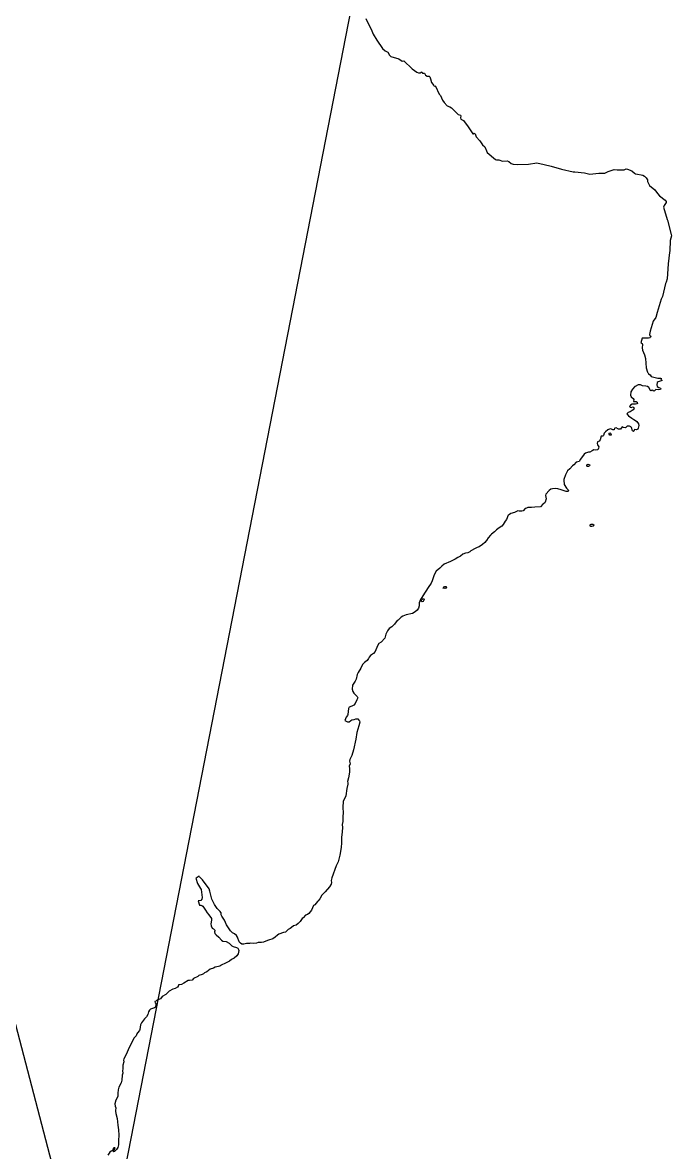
# Model space of a CAD drawing. Extents: x -312 to 667, y -1017 to 963.
# Drawn here: x -141.9 to 11.5, y -767.2 to -499.9 of the extents above; entities that cross this region are included whole.
import ezdxf

# ---------------------------------------------------------------- set-up
doc = ezdxf.new("R2010")
doc.units = 0
doc.header["$MEASUREMENT"] = 0
doc.layers.add('AEROVIAS', color=96, linetype='CONTINUOUS')
doc.layers.add('LINEAS_DE_MAPA', color=7, linetype='CONTINUOUS')

msp = doc.modelspace()

# ---------------------------------------------------------------- linework, layer by layer
at = {"layer": 'AEROVIAS'}
for p, q in [((-124.92, -808.44), (-56.64, -457.86)), ((-203.35, -508.15), (-124.92, -808.44))]:
    msp.add_line(p, q, dxfattribs=at)
at = {"layer": 'LINEAS_DE_MAPA', "color": 7}
for points in [[(-60.71, -498.99), (-59.3, -501.93), (-58.96, -502.65), (-58.16, -504.13), (-56.78, -506.04), (-56.18, -506.59), (-55.56, -506.93), (-55.12, -507.65), (-54.79, -507.93), (-52.94, -508.54), (-52.17, -509.04), (-51.72, -508.97), (-49.75, -510.86), (-48.71, -511.65), (-48.31, -511.83), (-47.9, -511.86), (-47.52, -511.56), (-47.31, -511.89), (-46.84, -511.91), (-46.59, -512.38), (-46.22, -512.59), (-45.78, -512.61), (-45.61, -512.76), (-45.41, -513.26), (-45.22, -514.15), (-44.67, -514.86), (-44.58, -514.97), (-44.43, -514.93), (-44.28, -514.99), (-43.37, -516.91), (-43.07, -517.2), (-42.62, -518.26), (-42.21, -518.87), (-41.47, -519.6), (-40.86, -519.85), (-40.46, -520.13), (-40.08, -520.5), (-38.88, -521.66), (-38.38, -521.83), (-38.27, -522.01), (-38.38, -522.44), (-38.26, -522.76), (-37.67, -523.08), (-36.52, -524.61), (-35.4, -526.23), (-35.24, -526.27), (-35.12, -526.14), (-34.91, -526.28), (-34.62, -527), (-33.74, -527.9), (-33.12, -528.84), (-32.63, -529.37), (-32.2, -530.29), (-32.01, -530.71), (-30.06, -532.34), (-29.8, -532.44), (-29.25, -532.41), (-28.38, -532.74), (-27.3, -532.63), (-26.9, -532.77), (-26.36, -533.27), (-25.93, -533.43), (-25.85, -533.46), (-24.9, -533.5), (-22.24, -533.42), (-20.32, -533.14), (-18.54, -533.54), (-16.91, -533.91), (-14.47, -534.62), (-11.69, -535.22), (-11.28, -535.26), (-9, -535.47), (-7.79, -535.79), (-5.66, -535.58), (-4.2, -535.57), (-3.91, -535.43), (-3.41, -535.18), (-1.98, -534.72), (-1.29, -534.81), (0.33, -534.75), (0.8, -534.58), (1.12, -534.59), (2.14, -535), (2.78, -535.59), (3.04, -535.74), (3.07, -535.76), (4.75, -536.04), (5.12, -536.25), (5.55, -536.68), (5.84, -537.15), (5.9, -537.54), (6.34, -538.47), (7.59, -539.48), (8.26, -540.36), (8.67, -540.9), (10.06, -541.99), (10.26, -542.26), (10.27, -542.53), (9.77, -543.19), (9.68, -543.64), (10.53, -546.5), (10.57, -546.65), (11.49, -550.1), (11.51, -550.41), (11.26, -551.47), (11.11, -553.96), (11.08, -554.33), (10.78, -557.04), (10.51, -560.53), (10.24, -561.36), (10.14, -561.65), (9.45, -564.72), (9.11, -565.35), (8.18, -568.52), (7.83, -569.73), (7.22, -570.56), (6.48, -572.95), (6.33, -573.77), (6.38, -573.94), (6.65, -574.12), (6.58, -574.37), (6.45, -574.51), (6.1, -574.62), (5.58, -574.63), (4.6, -574.64), (4.25, -575.69), (4.57, -575.86), (4.7, -576.11), (4.61, -576.86), (4.68, -577.46), (5.15, -578.52), (5.36, -579.38), (5.56, -581.62), (5.85, -582.62), (5.92, -582.74), (6.11, -583.06), (6.52, -583.31), (6.76, -583.66), (8.29, -584.1), (8.9, -584.05), (9.14, -584.11), (9.05, -584.31), (9.33, -584.65), (8.35, -584.9), (8.19, -585.09), (8.06, -585.65), (8.19, -586.08), (8.53, -586.3), (8.91, -586.4), (9.04, -586.57), (8.93, -586.74), (8.42, -586.83), (7.81, -586.77), (7.54, -587.09), (7.34, -587.14), (6.97, -586.87), (6.73, -587.03), (6.55, -587.01), (6.21, -586.24), (5.87, -586.04), (5.47, -585.94), (4.68, -585.92), (4.21, -585.63), (3.63, -585.62), (2.91, -586.01), (2.84, -586.05), (2.31, -586.64), (1.94, -587.34), (1.85, -588.11), (1.98, -588.47), (2.47, -588.85), (2.64, -589.11), (2.58, -589.55), (3.21, -589.55), (3.41, -589.76), (3.47, -590.06), (3.37, -590.18), (2.99, -590.22), (2.25, -590.24), (1.84, -590.45), (1.58, -590.74), (1.74, -590.96), (2, -591.02), (2.39, -590.88), (2.57, -590.98), (2.7, -591.27), (2.46, -591.53), (1.8, -592.01), (1.27, -592.21), (1.06, -592.42), (0.99, -592.52), (1.41, -592.95), (2.18, -593.57), (2.66, -593.88), (2.99, -594.07), (3.35, -594.36), (3.73, -594.86), (3.83, -595.28), (3.67, -595.9), (3.55, -596.12), (3.25, -596.29), (2.8, -596.25), (2.66, -596.64), (2.53, -596.68), (2.29, -596.53), (2.05, -595.76), (1.91, -595.55), (1.59, -595.46), (1.03, -595.45), (0.69, -595.8), (0.21, -595.77), (-0.13, -595.62), (-0.49, -596.11), (-0.98, -596.12), (-1.53, -595.79), (-1.82, -595.87), (-1.95, -596), (-2.05, -596.31), (-2.34, -596.26), (-2.61, -596.12), (-2.97, -596.08), (-3.48, -596.32), (-4.05, -596.73), (-4.38, -597.07), (-4.55, -597.64), (-4.68, -597.78), (-5.1, -597.78), (-5.32, -598.65), (-5.54, -598.95), (-5.93, -599.17), (-6.05, -599.54), (-5.97, -599.81), (-5.67, -600.29), (-5.71, -600.66), (-5.9, -601.04), (-6.33, -601.07), (-6.81, -601.05), (-7.21, -601.29), (-7.77, -601.56), (-8.12, -601.56), (-8.82, -601.85), (-9.09, -602.08), (-9.94, -603.25), (-10.29, -603.76), (-10.61, -603.89), (-10.98, -603.95), (-11.55, -604.59), (-11.89, -604.82), (-12.47, -605.5), (-13.08, -606.01), (-13.51, -606.92), (-13.91, -608.03), (-13.93, -608.4), (-13.81, -609), (-13.81, -609.23), (-13.27, -610.1), (-12.87, -610.51), (-12.81, -610.69), (-12.93, -610.85), (-13.33, -610.86), (-14.06, -610.64), (-14.53, -610.52), (-15.3, -610.22), (-15.92, -610.14), (-16.62, -610.25), (-16.99, -610.36), (-17.39, -610.67), (-18.21, -611.53), (-18.28, -611.86), (-18.09, -612.64), (-18.3, -613.44), (-18.39, -613.58), (-18.89, -613.89), (-19.42, -614.48), (-20.78, -614.56), (-21.56, -614.69), (-22.39, -614.67), (-22.75, -614.86), (-23.04, -614.89), (-23.55, -615.43), (-23.87, -615.54), (-24.47, -615.52), (-24.82, -615.47), (-25.56, -615.86), (-26.43, -616.11), (-26.76, -616.35), (-27.06, -616.46), (-27.51, -617.5), (-27.76, -617.93), (-28.24, -618.67), (-28.57, -619.1), (-29.18, -619.47), (-29.85, -619.92), (-30.32, -620.43), (-30.99, -621.01), (-31.27, -621.21), (-31.82, -621.81), (-32.22, -622.48), (-32.29, -622.57), (-32.61, -622.96), (-33.11, -623.4), (-33.94, -623.95), (-34.43, -624.11), (-34.86, -624.33), (-34.9, -624.35), (-35.89, -624.89), (-36.16, -625.16), (-36.64, -625.42), (-37.15, -625.51), (-37.79, -625.71), (-38.38, -626.2), (-39, -626.48), (-39.64, -626.88), (-40.7, -627.47), (-42.23, -628.09), (-42.73, -628.52), (-43.24, -629), (-44.1, -629.71), (-44.61, -630.58), (-45.01, -631.98), (-45.3, -632.59), (-46.02, -633.57), (-47.26, -635.54), (-47.9, -636.61), (-47.99, -636.82), (-48.15, -637.2), (-48.15, -637.9), (-48.24, -638.47), (-48.56, -638.92), (-49.03, -639.35), (-49.67, -639.71), (-51.18, -640.07), (-52.02, -640.39), (-52.34, -640.62), (-53.05, -641.3), (-53.35, -641.44), (-53.93, -642.24), (-54.6, -642.88), (-55.21, -643.3), (-55.62, -643.81), (-56.04, -644.62), (-56.25, -645.6), (-57.1, -646.54), (-57.66, -646.83), (-57.95, -647.36), (-58.54, -648.72), (-58.9, -649.19), (-59.64, -649.72), (-59.96, -650.11), (-60.09, -650.41), (-60.38, -650.89), (-61.05, -651.32), (-61.54, -651.81), (-61.89, -652.65), (-62.57, -653.68), (-62.77, -654.17), (-63.02, -655.32), (-63.25, -655.73), (-63.89, -656.72), (-63.95, -657.68), (-63.82, -658.2), (-63.58, -658.57), (-62.79, -659.35), (-62.65, -659.68), (-62.83, -660.19), (-63.23, -661.05), (-63.59, -661.43), (-64.03, -661.69), (-64.65, -661.92), (-64.85, -662.24), (-64.96, -663.61), (-65.03, -663.9), (-65.41, -664.31), (-65.71, -665.08), (-65.22, -665.27), (-65.1, -665.34), (-64.64, -665.4), (-64.28, -665.05), (-64.02, -664.88), (-63.45, -664.83), (-63.09, -664.69), (-62.66, -664.7), (-62.35, -664.98), (-62.24, -665.11), (-62.11, -665.45), (-62.39, -666.29), (-62.84, -667.91), (-63.08, -669.47), (-63.62, -672), (-64.06, -673.36), (-64.49, -674.31), (-64.58, -674.71), (-64.47, -675.34), (-64.69, -675.84), (-64.63, -676.4), (-64.59, -676.75), (-64.62, -677.3), (-64.84, -678.59), (-65.03, -679.53), (-64.97, -679.79), (-64.95, -680.09), (-65.25, -681.16), (-65.49, -682.88), (-66.07, -684.26), (-66.15, -685.57), (-66.06, -686.97), (-66.13, -687.66), (-66.13, -688.16), (-66.16, -688.93), (-66.31, -689.68), (-66.26, -690.39), (-66.31, -691.38), (-66.52, -692.71), (-66.51, -693.97), (-66.58, -695.07), (-66.88, -696.89), (-67.3, -698.47), (-67.75, -699.42), (-68.74, -702.25), (-68.91, -702.91), (-68.85, -703.39), (-68.92, -703.77), (-69.34, -704.4), (-70.33, -705.59), (-71.11, -706.41), (-71.61, -707.25), (-72, -707.73), (-72.09, -707.84), (-72.15, -707.88), (-72.75, -708.64), (-73.11, -708.84), (-73.59, -709.97), (-74.21, -710.69), (-74.55, -710.99), (-74.98, -711.14), (-75.58, -711.77), (-75.81, -711.9), (-76.27, -712.64), (-76.7, -713.11), (-77.19, -713.48), (-77.85, -713.61), (-78.32, -714.01), (-78.61, -714.28), (-79.08, -714.53), (-79.75, -715.1), (-80.23, -715.2), (-81.29, -715.63), (-81.59, -715.84), (-82.15, -716.35), (-82.68, -716.72), (-83.75, -717.07), (-84.36, -717.27), (-84.89, -717.47), (-85.37, -717.57), (-86.22, -717.61), (-86.58, -717.75), (-87.2, -717.79), (-87.99, -717.71), (-88.27, -717.8), (-88.94, -717.79), (-89.54, -717.98), (-90.06, -717.96), (-90.4, -717.77), (-90.67, -717.45), (-91.1, -716.3), (-91.32, -715.95), (-91.75, -715.57), (-92.28, -715.29), (-92.74, -714.82), (-93.69, -713.39), (-94.18, -712.3), (-94.78, -711.36), (-94.92, -711.07), (-94.95, -710.55), (-95, -710.47), (-95.18, -710.22), (-95.86, -709.57), (-96.52, -708.6), (-97.14, -707.36), (-97.39, -706.37), (-97.63, -705.4), (-97.76, -704.89), (-99.34, -702.77), (-100.04, -702.02), (-100.15, -701.88), (-100.57, -702.23), (-100.93, -702.37), (-100.49, -703.64), (-99.81, -704.79), (-99.65, -705.08), (-99.42, -706.9), (-99.5, -707.37), (-99.77, -707.65), (-100.3, -707.72), (-100.36, -707.76), (-100.07, -708.76), (-99.73, -708.74), (-99.52, -708.8), (-99.26, -709.01), (-98.66, -709.93), (-98.22, -710.56), (-97.88, -711.05), (-97.23, -711.93), (-97.23, -712.29), (-97.37, -713.13), (-97.27, -713.61), (-97.04, -714.2), (-96.75, -714.33), (-96.47, -714.65), (-96.47, -714.81), (-96.54, -715.03), (-96.42, -715.44), (-96.15, -715.77), (-95.47, -716.32), (-94.87, -717.02), (-94.55, -717.26), (-93.74, -717.32), (-93.03, -717.73), (-92.42, -718.34), (-92.08, -718.53), (-91.29, -718.75), (-91.03, -718.93), (-90.83, -719.22), (-90.79, -719.45), (-90.93, -720.3), (-91.22, -720.77), (-91.85, -721.3), (-92.46, -721.63), (-92.98, -722.02), (-93.42, -722.27), (-93.92, -722.44), (-94.96, -722.94), (-95.02, -722.99), (-95.22, -723.15), (-95.6, -723.28), (-96.37, -723.44), (-96.78, -723.62), (-97.55, -723.89), (-98.35, -724.55), (-98.88, -724.77), (-99.15, -725.02), (-99.43, -725.19), (-100.18, -725.39), (-100.48, -725.63), (-101.5, -726.12), (-101.78, -726.47), (-102.45, -726.57), (-102.71, -726.57), (-103.75, -727.2), (-104.29, -727.51), (-104.99, -727.57), (-105.06, -727.76), (-105.23, -728.12), (-105.79, -728.45), (-106.4, -728.63), (-107.26, -729.13), (-107.65, -729.52), (-108.04, -729.89), (-108.86, -730.39), (-109.26, -730.89), (-109.87, -731.16), (-110.19, -731.32), (-110.32, -731.46), (-110.64, -731.51), (-110.57, -731.83), (-110.36, -732.05), (-110.38, -732.36), (-110.48, -732.61), (-110.44, -732.87), (-110.66, -733.03), (-111.61, -733.37), (-111.89, -733.61), (-112.15, -734.01), (-112.3, -734.6), (-112.59, -735.17), (-113.05, -735.64), (-113.77, -736.6), (-114.02, -737.06), (-114.14, -738.13), (-114.26, -738.43), (-114.7, -738.93), (-114.89, -739.22), (-115.06, -739.68), (-115.48, -740.11), (-116.62, -742.27), (-117.51, -744.21), (-117.98, -745.08), (-117.99, -745.46), (-117.94, -745.79), (-118.2, -746.61), (-118.2, -747.48), (-118.27, -747.96), (-118.22, -748.48), (-118.35, -748.99), (-118.41, -750.18), (-118.58, -750.8), (-119.16, -751.84), (-119.28, -752.42), (-119.37, -753.2), (-119.34, -753.73), (-119.4, -754.03), (-119.83, -754.9), (-120.11, -755.76), (-119.97, -756.28), (-119.83, -756.68), (-119.89, -757.31), (-119.91, -757.45), (-119.83, -758.07), (-119.52, -759.21), (-119.4, -760.77), (-119.21, -761.93), (-119.09, -763.13), (-119.17, -764.46), (-119.23, -765.44), (-119.39, -766.05), (-119.65, -766.57), (-120.15, -767.05), (-120.37, -767.08), (-120.46, -767), (-120.2, -766.67), (-120.01, -766.26), (-120.04, -766.16), (-120.33, -766.2), (-120.53, -766.5), (-120.65, -766.82), (-120.91, -766.99), (-121.24, -767.19), (-121.76, -767.89)], [(-60.71, -498.99), (-59.3, -501.93), (-58.96, -502.65), (-58.16, -504.13), (-56.78, -506.04), (-56.18, -506.59), (-55.56, -506.93), (-55.12, -507.65), (-54.79, -507.93), (-52.94, -508.54), (-52.17, -509.04), (-51.72, -508.97), (-49.75, -510.86), (-48.71, -511.65), (-48.31, -511.83), (-47.9, -511.86), (-47.52, -511.56), (-47.31, -511.89), (-46.84, -511.91), (-46.59, -512.38), (-46.22, -512.59), (-45.78, -512.61), (-45.61, -512.76), (-45.41, -513.26), (-45.22, -514.15), (-44.67, -514.86), (-44.58, -514.97), (-44.43, -514.93), (-44.28, -514.99), (-43.37, -516.91), (-43.07, -517.2), (-42.62, -518.26), (-42.21, -518.87), (-41.47, -519.6), (-40.86, -519.85), (-40.46, -520.13), (-40.08, -520.5), (-38.88, -521.66), (-38.38, -521.83), (-38.27, -522.01), (-38.38, -522.44), (-38.26, -522.76), (-37.67, -523.08), (-36.52, -524.61), (-35.4, -526.23), (-35.24, -526.27), (-35.12, -526.14), (-34.91, -526.28), (-34.62, -527), (-33.74, -527.9), (-33.12, -528.84), (-32.63, -529.37), (-32.2, -530.29), (-32.01, -530.71), (-30.06, -532.34), (-29.8, -532.44), (-29.25, -532.41), (-28.38, -532.74), (-27.3, -532.63), (-26.9, -532.77), (-26.36, -533.27), (-25.93, -533.43), (-25.85, -533.46), (-24.9, -533.5), (-22.24, -533.42), (-20.32, -533.14), (-18.54, -533.54), (-16.91, -533.91), (-14.47, -534.62), (-11.69, -535.22), (-11.28, -535.26), (-9, -535.47), (-7.79, -535.79), (-5.66, -535.58), (-4.2, -535.57), (-3.91, -535.43), (-3.41, -535.18), (-1.98, -534.72), (-1.29, -534.81), (0.33, -534.75), (0.8, -534.58), (1.12, -534.59), (2.14, -535), (2.78, -535.59), (3.04, -535.74), (3.07, -535.76), (4.75, -536.04), (5.12, -536.25), (5.55, -536.68), (5.84, -537.15), (5.9, -537.54), (6.34, -538.47), (7.59, -539.48), (8.26, -540.36), (8.67, -540.9), (10.06, -541.99), (10.26, -542.26), (10.27, -542.53), (9.77, -543.19), (9.68, -543.64), (10.53, -546.5), (10.57, -546.65), (11.49, -550.1), (11.51, -550.41), (11.26, -551.47), (11.11, -553.96), (11.08, -554.33), (10.78, -557.04), (10.51, -560.53), (10.24, -561.36), (10.14, -561.65), (9.45, -564.72), (9.11, -565.35), (8.18, -568.52), (7.83, -569.73), (7.22, -570.56), (6.48, -572.95), (6.33, -573.77), (6.38, -573.94), (6.65, -574.12), (6.58, -574.37), (6.45, -574.51), (6.1, -574.62), (5.58, -574.63), (4.6, -574.64), (4.25, -575.69), (4.57, -575.86), (4.7, -576.11), (4.61, -576.86), (4.68, -577.46), (5.15, -578.52), (5.36, -579.38), (5.56, -581.62), (5.85, -582.62), (5.92, -582.74), (6.11, -583.06), (6.52, -583.31), (6.76, -583.66), (8.29, -584.1), (8.9, -584.05), (9.14, -584.11), (9.05, -584.31), (9.33, -584.65), (8.35, -584.9), (8.19, -585.09), (8.06, -585.65), (8.19, -586.08), (8.53, -586.3), (8.91, -586.4), (9.04, -586.57), (8.93, -586.74), (8.42, -586.83), (7.81, -586.77), (7.54, -587.09), (7.34, -587.14), (6.97, -586.87), (6.73, -587.03), (6.55, -587.01), (6.21, -586.24), (5.87, -586.04), (5.47, -585.94), (4.68, -585.92), (4.21, -585.63), (3.63, -585.62), (2.91, -586.01), (2.84, -586.05), (2.31, -586.64), (1.94, -587.34), (1.85, -588.11), (1.98, -588.47), (2.47, -588.85), (2.64, -589.11), (2.58, -589.55), (3.21, -589.55), (3.41, -589.76), (3.47, -590.06), (3.37, -590.18), (2.99, -590.22), (2.25, -590.24), (1.84, -590.45), (1.58, -590.74), (1.74, -590.96), (2, -591.02), (2.39, -590.88), (2.57, -590.98), (2.7, -591.27), (2.46, -591.53), (1.8, -592.01), (1.27, -592.21), (1.06, -592.42), (0.99, -592.52), (1.41, -592.95), (2.18, -593.57), (2.66, -593.88), (2.99, -594.07), (3.35, -594.36), (3.73, -594.86), (3.83, -595.28), (3.67, -595.9), (3.55, -596.12), (3.25, -596.29), (2.8, -596.25), (2.66, -596.64), (2.53, -596.68), (2.29, -596.53), (2.05, -595.76), (1.91, -595.55), (1.59, -595.46), (1.03, -595.45), (0.69, -595.8), (0.21, -595.77), (-0.13, -595.62), (-0.49, -596.11), (-0.98, -596.12), (-1.53, -595.79), (-1.82, -595.87), (-1.95, -596), (-2.05, -596.31), (-2.34, -596.26), (-2.61, -596.12), (-2.97, -596.08), (-3.48, -596.32), (-4.05, -596.73), (-4.38, -597.07), (-4.55, -597.64), (-4.68, -597.78), (-5.1, -597.78), (-5.32, -598.65), (-5.54, -598.95), (-5.93, -599.17), (-6.05, -599.54), (-5.97, -599.81), (-5.67, -600.29), (-5.71, -600.66), (-5.9, -601.04), (-6.33, -601.07), (-6.81, -601.05), (-7.21, -601.29), (-7.77, -601.56), (-8.12, -601.56), (-8.82, -601.85), (-9.09, -602.08), (-9.94, -603.25), (-10.29, -603.76), (-10.61, -603.89), (-10.98, -603.95), (-11.55, -604.59), (-11.89, -604.82), (-12.47, -605.5), (-13.08, -606.01), (-13.51, -606.92), (-13.91, -608.03), (-13.93, -608.4), (-13.81, -609), (-13.81, -609.23), (-13.27, -610.1), (-12.87, -610.51), (-12.81, -610.69), (-12.93, -610.85), (-13.33, -610.86), (-14.06, -610.64), (-14.53, -610.52), (-15.3, -610.22), (-15.92, -610.14), (-16.62, -610.25), (-16.99, -610.36), (-17.39, -610.67), (-18.21, -611.53), (-18.28, -611.86), (-18.09, -612.64), (-18.3, -613.44), (-18.39, -613.58), (-18.89, -613.89), (-19.42, -614.48), (-20.78, -614.56), (-21.56, -614.69), (-22.39, -614.67), (-22.75, -614.86), (-23.04, -614.89), (-23.55, -615.43), (-23.87, -615.54), (-24.47, -615.52), (-24.82, -615.47), (-25.56, -615.86), (-26.43, -616.11), (-26.76, -616.35), (-27.06, -616.46), (-27.51, -617.5), (-27.76, -617.93), (-28.24, -618.67), (-28.57, -619.1), (-29.18, -619.47), (-29.85, -619.92), (-30.32, -620.43), (-30.99, -621.01), (-31.27, -621.21), (-31.82, -621.81), (-32.22, -622.48), (-32.29, -622.57), (-32.61, -622.96), (-33.11, -623.4), (-33.94, -623.95), (-34.43, -624.11), (-34.86, -624.33), (-34.9, -624.35), (-35.89, -624.89), (-36.16, -625.16), (-36.64, -625.42), (-37.15, -625.51), (-37.79, -625.71), (-38.38, -626.2), (-39, -626.48), (-39.64, -626.88), (-40.7, -627.47), (-42.23, -628.09), (-42.73, -628.52), (-43.24, -629), (-44.1, -629.71), (-44.61, -630.58), (-45.01, -631.98), (-45.3, -632.59), (-46.02, -633.57), (-47.26, -635.54), (-47.9, -636.61), (-47.99, -636.82), (-48.15, -637.2), (-48.15, -637.9), (-48.24, -638.47), (-48.56, -638.92), (-49.03, -639.35), (-49.67, -639.71), (-51.18, -640.07), (-52.02, -640.39), (-52.34, -640.62), (-53.05, -641.3), (-53.35, -641.44), (-53.93, -642.24), (-54.6, -642.88), (-55.21, -643.3), (-55.62, -643.81), (-56.04, -644.62), (-56.25, -645.6), (-57.1, -646.54), (-57.66, -646.83), (-57.95, -647.36), (-58.54, -648.72), (-58.9, -649.19), (-59.64, -649.72), (-59.96, -650.11), (-60.09, -650.41), (-60.38, -650.89), (-61.05, -651.32), (-61.54, -651.81), (-61.89, -652.65), (-62.57, -653.68), (-62.77, -654.17), (-63.02, -655.32), (-63.25, -655.73), (-63.89, -656.72), (-63.95, -657.68), (-63.82, -658.2), (-63.58, -658.57), (-62.79, -659.35), (-62.65, -659.68), (-62.83, -660.19), (-63.23, -661.05), (-63.59, -661.43), (-64.03, -661.69), (-64.65, -661.92), (-64.85, -662.24), (-64.96, -663.61), (-65.03, -663.9), (-65.41, -664.31), (-65.71, -665.08), (-65.22, -665.27), (-65.1, -665.34), (-64.64, -665.4), (-64.28, -665.05), (-64.02, -664.88), (-63.45, -664.83), (-63.09, -664.69), (-62.66, -664.7), (-62.35, -664.98), (-62.24, -665.11), (-62.11, -665.45), (-62.39, -666.29), (-62.84, -667.91), (-63.08, -669.47), (-63.62, -672), (-64.06, -673.36), (-64.49, -674.31), (-64.58, -674.71), (-64.47, -675.34), (-64.69, -675.84), (-64.63, -676.4), (-64.59, -676.75), (-64.62, -677.3), (-64.84, -678.59), (-65.03, -679.53), (-64.97, -679.79), (-64.95, -680.09), (-65.25, -681.16), (-65.49, -682.88), (-66.07, -684.26), (-66.15, -685.57), (-66.06, -686.97), (-66.13, -687.66), (-66.13, -688.16), (-66.16, -688.93), (-66.31, -689.68), (-66.26, -690.39), (-66.31, -691.38), (-66.52, -692.71), (-66.51, -693.97), (-66.58, -695.07), (-66.88, -696.89), (-67.3, -698.47), (-67.75, -699.42), (-68.74, -702.25), (-68.91, -702.91), (-68.85, -703.39), (-68.92, -703.77), (-69.34, -704.4), (-70.33, -705.59), (-71.11, -706.41), (-71.61, -707.25), (-72, -707.73), (-72.09, -707.84), (-72.15, -707.88), (-72.75, -708.64), (-73.11, -708.84), (-73.59, -709.97), (-74.21, -710.69), (-74.55, -710.99), (-74.98, -711.14), (-75.58, -711.77), (-75.81, -711.9), (-76.27, -712.64), (-76.7, -713.11), (-77.19, -713.48), (-77.85, -713.61), (-78.32, -714.01), (-78.61, -714.28), (-79.08, -714.53), (-79.75, -715.1), (-80.23, -715.2), (-81.29, -715.63), (-81.59, -715.84), (-82.15, -716.35), (-82.68, -716.72), (-83.75, -717.07), (-84.36, -717.27), (-84.89, -717.47), (-85.37, -717.57), (-86.22, -717.61), (-86.58, -717.75), (-87.2, -717.79), (-87.99, -717.71), (-88.27, -717.8), (-88.94, -717.79), (-89.54, -717.98), (-90.06, -717.96), (-90.4, -717.77), (-90.67, -717.45), (-91.1, -716.3), (-91.32, -715.95), (-91.75, -715.57), (-92.28, -715.29), (-92.74, -714.82), (-93.69, -713.39), (-94.18, -712.3), (-94.78, -711.36), (-94.92, -711.07), (-94.95, -710.55), (-95, -710.47), (-95.18, -710.22), (-95.86, -709.57), (-96.52, -708.6), (-97.14, -707.36), (-97.39, -706.37), (-97.63, -705.4), (-97.76, -704.89), (-99.34, -702.77), (-100.04, -702.02), (-100.15, -701.88), (-100.57, -702.23), (-100.93, -702.37), (-100.49, -703.64), (-99.81, -704.79), (-99.65, -705.08), (-99.42, -706.9), (-99.5, -707.37), (-99.77, -707.65), (-100.3, -707.72), (-100.36, -707.76), (-100.07, -708.76), (-99.73, -708.74), (-99.52, -708.8), (-99.26, -709.01), (-98.66, -709.93), (-98.22, -710.56), (-97.88, -711.05), (-97.23, -711.93), (-97.23, -712.29), (-97.37, -713.13), (-97.27, -713.61), (-97.04, -714.2), (-96.75, -714.33), (-96.47, -714.65), (-96.47, -714.81), (-96.54, -715.03), (-96.42, -715.44), (-96.15, -715.77), (-95.47, -716.32), (-94.87, -717.02), (-94.55, -717.26), (-93.74, -717.32), (-93.03, -717.73), (-92.42, -718.34), (-92.08, -718.53), (-91.29, -718.75), (-91.03, -718.93), (-90.83, -719.22), (-90.79, -719.45), (-90.93, -720.3), (-91.22, -720.77), (-91.85, -721.3), (-92.46, -721.63), (-92.98, -722.02), (-93.42, -722.27), (-93.92, -722.44), (-94.96, -722.94), (-95.02, -722.99), (-95.22, -723.15), (-95.6, -723.28), (-96.37, -723.44), (-96.78, -723.62), (-97.55, -723.89), (-98.35, -724.55), (-98.88, -724.77), (-99.15, -725.02), (-99.43, -725.19), (-100.18, -725.39), (-100.48, -725.63), (-101.5, -726.12), (-101.78, -726.47), (-102.45, -726.57), (-102.71, -726.57), (-103.75, -727.2), (-104.29, -727.51), (-104.99, -727.57), (-105.06, -727.76), (-105.23, -728.12), (-105.79, -728.45), (-106.4, -728.63), (-107.26, -729.13), (-107.65, -729.52), (-108.04, -729.89), (-108.86, -730.39), (-109.26, -730.89), (-109.87, -731.16), (-110.19, -731.32), (-110.32, -731.46), (-110.64, -731.51), (-110.57, -731.83), (-110.36, -732.05), (-110.38, -732.36), (-110.48, -732.61), (-110.44, -732.87), (-110.66, -733.03), (-111.61, -733.37), (-111.89, -733.61), (-112.15, -734.01), (-112.3, -734.6), (-112.59, -735.17), (-113.05, -735.64), (-113.77, -736.6), (-114.02, -737.06), (-114.14, -738.13), (-114.26, -738.43), (-114.7, -738.93), (-114.89, -739.22), (-115.06, -739.68), (-115.48, -740.11), (-116.62, -742.27), (-117.51, -744.21), (-117.98, -745.08), (-117.99, -745.46), (-117.94, -745.79), (-118.2, -746.61), (-118.2, -747.48), (-118.27, -747.96), (-118.22, -748.48), (-118.35, -748.99), (-118.41, -750.18), (-118.58, -750.8), (-119.16, -751.84), (-119.28, -752.42), (-119.37, -753.2), (-119.34, -753.73), (-119.4, -754.03), (-119.83, -754.9), (-120.11, -755.76), (-119.97, -756.28), (-119.83, -756.68), (-119.89, -757.31), (-119.91, -757.45), (-119.83, -758.07), (-119.52, -759.21), (-119.4, -760.77), (-119.21, -761.93), (-119.09, -763.13), (-119.17, -764.46), (-119.23, -765.44), (-119.39, -766.05), (-119.65, -766.57), (-120.15, -767.05), (-120.37, -767.08), (-120.46, -767), (-120.2, -766.67), (-120.01, -766.26), (-120.04, -766.16), (-120.33, -766.2), (-120.53, -766.5), (-120.65, -766.82), (-120.91, -766.99), (-121.24, -767.19), (-121.76, -767.89)], [(-2.76, -597.55), (-3.06, -597.52), (-3.2, -597.34), (-3.22, -597.11), (-3.03, -597.01), (-2.85, -597.09), (-2.7, -597.39), (-2.76, -597.55)], [(-2.76, -597.55), (-3.06, -597.52), (-3.2, -597.34), (-3.22, -597.11), (-3.03, -597.01), (-2.85, -597.09), (-2.7, -597.39), (-2.76, -597.55)], [(-8.1, -604.99), (-8.36, -604.97), (-8.51, -604.86), (-8.44, -604.61), (-8.14, -604.38), (-7.83, -604.48), (-7.75, -604.62), (-7.84, -604.78), (-8.1, -604.99)], [(-8.1, -604.99), (-8.36, -604.97), (-8.51, -604.86), (-8.44, -604.61), (-8.14, -604.38), (-7.83, -604.48), (-7.75, -604.62), (-7.84, -604.78), (-8.1, -604.99)], [(-7.32, -619.19), (-7.56, -619.14), (-7.76, -618.85), (-7.61, -618.67), (-7.42, -618.63), (-7.04, -618.64), (-6.76, -618.82), (-6.86, -618.93), (-7, -619.06), (-7.32, -619.19)], [(-7.32, -619.19), (-7.56, -619.14), (-7.76, -618.85), (-7.61, -618.67), (-7.42, -618.63), (-7.04, -618.64), (-6.76, -618.82), (-6.86, -618.93), (-7, -619.06), (-7.32, -619.19)], [(-41.92, -633.86), (-42.14, -633.78), (-42.31, -633.84), (-42.44, -633.73), (-42.31, -633.44), (-42.08, -633.33), (-41.78, -633.35), (-41.66, -633.58), (-41.72, -633.73), (-41.92, -633.86)], [(-41.92, -633.86), (-42.14, -633.78), (-42.31, -633.84), (-42.44, -633.73), (-42.31, -633.44), (-42.08, -633.33), (-41.78, -633.35), (-41.66, -633.58), (-41.72, -633.73), (-41.92, -633.86)], [(-47.4, -636.99), (-47.61, -636.83), (-47.48, -636.51), (-47.25, -636.3), (-46.99, -636.23), (-46.95, -636.35), (-47.01, -636.6), (-47.17, -636.87), (-47.4, -636.99)], [(-47.4, -636.99), (-47.61, -636.83), (-47.48, -636.51), (-47.25, -636.3), (-46.99, -636.23), (-46.95, -636.35), (-47.01, -636.6), (-47.17, -636.87), (-47.4, -636.99)]]:
    msp.add_lwpolyline(points, dxfattribs=at)

doc.saveas('drawing.dxf')
